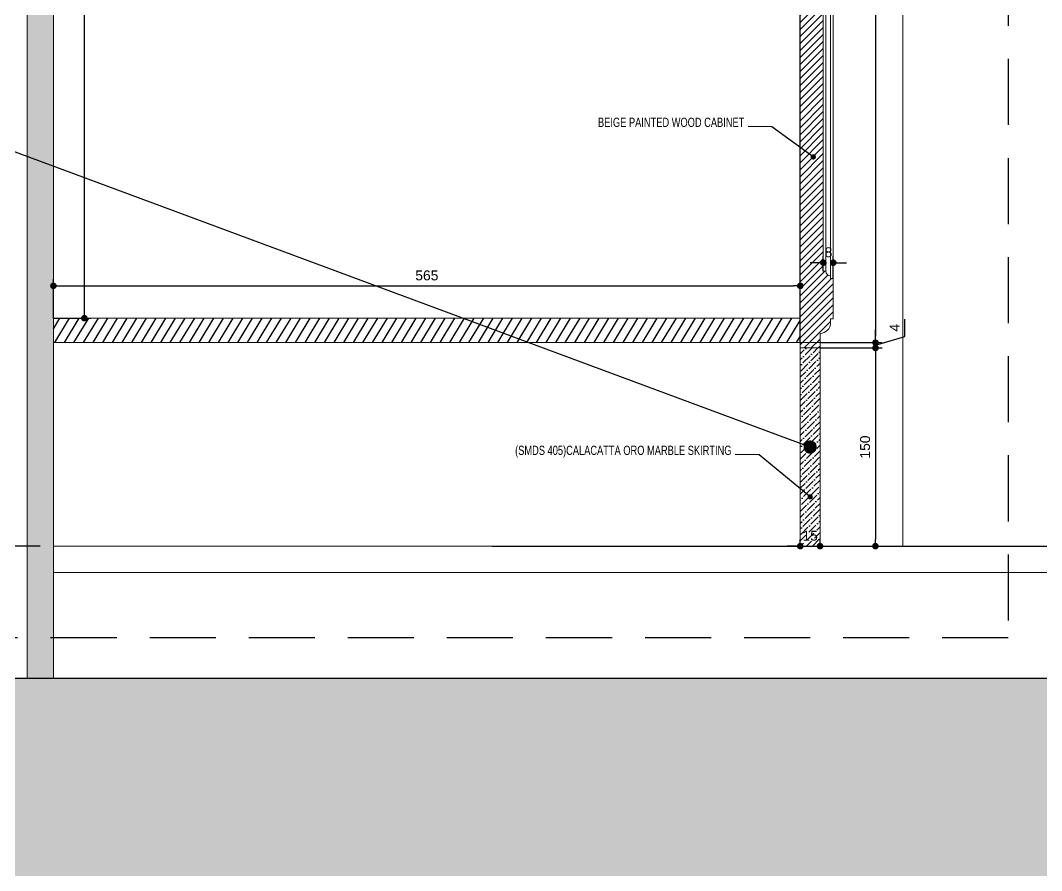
# Model space of a CAD drawing. Header units: inches. Extents: x 258415 to 640093, y 441672 to 945769.
# Drawn here: x 327916 to 328689, y 459478 to 460122 of the extents above; entities that cross this region are included whole.
import ezdxf

# ---------------------------------------------------------------- set-up
doc = ezdxf.new("R2010")
doc.units = ezdxf.units.IN
doc.header["$MEASUREMENT"] = 0
doc.linetypes.add('HIDDEN', pattern=[0.375, 0.25, -0.125])
for name, color, linetype in [('8', 8, 'Continuous'), ('A-DIMESNION-1', 7, 'Continuous'), ('CQ marble hatch', 8, 'Continuous'), ('CQ section wall', 3, 'Continuous'), ('CQ Section walls', 3, 'Continuous'), ('CQ SPOT DETAIL DIMENSION', 9, 'Continuous'), ('CQ spot detail elevation', 1, 'Continuous'), ('CQ SPOT DETAILS', 40, 'Continuous'), ('CQ text label', 3, 'Continuous'), ('CQ Wall hatch_CHB', 8, 'Continuous'), ('CQ_callout', 34, 'Continuous'), ('DIM', 251, 'Continuous'), ('Layer7', 8, 'Continuous'), ('MARBLE 2', 6, 'Continuous')]:
    doc.layers.add(name, color=color, linetype=linetype)
for name, color, linetype, lineweight in [('CQ bathroom accessories', 8, 'Continuous', 0), ('CQ Marble', 6, 'Continuous', 0), ('CQ wooh hatch', 8, 'HIDDEN', 18)]:
    doc.layers.add(name, color=color, linetype=linetype, lineweight=lineweight)
doc.styles.add('DIM 50', font='romans.shx', dxfattribs={"width": 0.75, "height": 100})
doc.styles.get("Standard").update_dxf_attribs({"font": 'arial.ttf'})
doc.dimstyles.new('chester 5', dxfattribs={"dimscale": 0.05, "dimtxt": 150, "dimasz": 100, "dimexe": 100, "dimexo": 0, "dimgap": 80, "dimtad": 1, "dimdec": 0, "dimzin": 0, "dimdsep": 46, "dimtxsty": 'Standard', "dimblk": 'DOT', "dimcen": 100, "dimclrd": 1, "dimclre": 1, "dimclrt": 3, "dimadec": 0, "dimazin": 0, "dimtfac": 1, "dimtdec": 0, "dimtofl": 0, "dimtmove": 0, "dimatfit": 3, "dimfxl": 1, "dimtolj": 1, "dimtzin": 0, "dimlwd": -1, "dimarcsym": 0})
doc.dimstyles.new('CQ Anno', dxfattribs={"dimscale": 40, "dimtxt": 2.2, "dimasz": 0.75, "dimexe": 1, "dimexo": 0.5, "dimgap": 0.5, "dimtad": 1, "dimrnd": 1, "dimdsep": 46, "dimtxsty": 'Standard', "dimblk": 'x-04-bw-gf-dim-50$0$DIM12', "dimcen": 0.0025, "dimdle": 0.5, "dimclrd": 8, "dimclre": 8, "dimclrt": 2, "dimazin": 2, "dimtfac": 1, "dimtix": 1, "dimtmove": 1, "dimatfit": 0, "dimfxl": 50, "dimtolj": 1, "dimtzin": 0, "dimlwd": -1, "dimarcsym": 1})
doc.dimstyles.get("Standard").update_dxf_attribs({"dimtxt": 0.18, "dimasz": 0.18, "dimexe": 0.18, "dimexo": 0.0625, "dimgap": 0.09, "dimtad": 0, "dimtih": 1, "dimtoh": 1, "dimdec": 4, "dimzin": 0, "dimdsep": 46, "dimtxsty": 'Standard', "dimcen": 0.09, "dimadec": 0, "dimazin": 0, "dimtfac": 1, "dimtdec": 4, "dimtofl": 0, "dimtmove": 0, "dimatfit": 3, "dimfxl": 1, "dimtolj": 1, "dimtzin": 0, "dimarcsym": 0})

# ---------------------------------------------------------------- blocks, each defined once
blk = doc.blocks.new('section c and d ff12')
at = {"layer": 'CQ Wall hatch_CHB', "ltscale": 300, "extrusion": (1.65644e-08, -2.02966e-09, 1)}
h = blk.add_hatch(dxfattribs=at)
h.set_pattern_fill('AR-CONC', color=256, scale=10, angle=-13.97142, style=0)
h.set_pattern_definition([(36.028577, (7745.6, -14615.695), (68.0890203, -23.40695), [7.5, -82.5]), (341.028577, (7745.6, -14615.695), (4.696116, 76.343932), [6, -66]), (86.480021, (7751.27, -14617.646), (72.7851354, 52.936981), [6.374019, -70.114211]), (32.212777, (7750.43, -14596.29), (99.570572, -41.829513), [11.25, -123.75]), (82.664212, (7758.72, -14599.77), (114.220033, 71.96377), [9.561034, -105.171376]), (337.21274, (7750.43, -14596.29), (114.220033, 71.96377), [9, -99]), (7.028577, (7758.923, -14603.554), (48.2040844, -53.482392), [7.5, -82.5]), (312.028577, (7758.92, -14603.55), (41.119588, 64.495185), [6, -66]), (57.480021, (7762.94, -14608.01), (89.323671, 11.012793), [6.374019, -70.114211]), (23.5285767, (7745.598, -14615.695), (9.2173322, 32.010976), [0, -65.2, 0, -67, 0, -66.25]), (353.528577, (7745.598, -14615.695), (35.0512903, 31.9228578), [0, -38.2, 0, -63.7, 0, -25.25]), (313.5285767, (7723.957, -14610.311), (51.2584374, -15.0772595), [0, -25, 0, -78, 0, -103.5]), (303.528577, (7714.253, -14607.897), (59.0102484, -4.3659754), [0, -32.5, 0, -51.8, 0, -73.5])])
h.paths.add_polyline_path([(327558.05, 463573.85), (327558.05, 463323.85), (332240.08, 463323.85), (332240.08, 463573.85)])
h.paths.add_polyline_path([(327558.05, 459623.85), (327558.05, 459373.85), (332240.08, 459373.85), (332240.08, 459623.85)])
at = {"layer": 'CQ Marble', "lineweight": 0, "ltscale": 0.03, "elevation": 0}
blk.add_lwpolyline([(327941.18, 463323.85), (327921.18, 463323.85), (327921.18, 459623.85), (327941.18, 459623.85)], close=True, dxfattribs=at)
at = {"layer": 'CQ Marble', "lineweight": 0, "ltscale": 0.03, "extrusion": (1.65644e-08, -2.02966e-09, 1), "elevation": 0}
for points in [[(331681.05, 459723.85), (327941.18, 459723.85)], [(331681.05, 459703.85), (327941.18, 459703.85)]]:
    blk.add_lwpolyline(points, dxfattribs=at)
at = {"layer": 'CQ Section walls', "extrusion": (1.65644e-08, -2.02966e-09, 1), "elevation": 0}
blk.add_lwpolyline([(327558.05, 459623.85), (332240.08, 459623.85)], dxfattribs=at)
blk = doc.blocks.new('x-04-bw-gf-dim-50$0$DIM12')
blk.add_line((0, -1), (0, 1))
at = {"color": 8}
blk.add_line((-1, 0), (1, 0), dxfattribs=at)
blk.add_circle((0, 0), 0.5)
blk = doc.blocks.new('*D411')
at = {"layer": 'A-DIMESNION-1', "color": 8, "lineweight": -2, "ltscale": 0.05, "transparency": 16777216}
for p, q in [((328055.09, 463323.83), (325759.54, 463323.83)), ((327748.59, 459723.85), (325759.54, 459723.85))]:
    blk.add_line(p, q, dxfattribs=at)
at = {"layer": 'A-DIMESNION-1', "color": 8, "ltscale": 0.05, "transparency": 16777216}
blk.add_line((325799.54, 463303.83), (325799.54, 459743.85), dxfattribs=at)
at = {"layer": 'Defpoints', "color": 0, "linetype": 'Continuous', "ltscale": 0.05, "transparency": 16777216}
for p in [(328075.09, 463323.83, 0), (325799.54, 459723.85), (327768.59, 459723.85, 0)]:
    blk.add_point(p, dxfattribs=at)
at = {"layer": 'A-DIMESNION-1', "color": 8, "linetype": 'Continuous', "ltscale": 0.05, "transparency": 16777216, "xscale": 20, "yscale": 20, "zscale": 20}
for p, rotation in [((325799.54, 463323.83), 90), ((325799.54, 459723.85), 270)]:
    blk.add_blockref('x-04-bw-gf-dim-50$0$DIM12', p, dxfattribs=dict(at, rotation=rotation))
at = {"layer": 'A-DIMESNION-1', "color": 2, "linetype": 'Continuous', "ltscale": 0.05, "transparency": 16777216, "insert": (325771.06, 461523.84), "char_height": 44, "attachment_point": 5, "rotation": 90}
blk.add_mtext('\\A1;3600', dxfattribs=at)
blk = doc.blocks.new('*D412')
at = {"layer": 'A-DIMESNION-1', "color": 8, "lineweight": -2, "ltscale": 0.05, "transparency": 16777216}
for p, q in [((328155.09, 462723.85), (325999.8, 462723.85)), ((327748.59, 459723.85), (325999.8, 459723.85))]:
    blk.add_line(p, q, dxfattribs=at)
at = {"layer": 'A-DIMESNION-1', "color": 8, "ltscale": 0.05, "transparency": 16777216}
blk.add_line((326039.8, 462703.85), (326039.8, 459743.85), dxfattribs=at)
at = {"layer": 'Defpoints', "color": 0, "linetype": 'Continuous', "ltscale": 0.05, "transparency": 16777216}
for p in [(328175.09, 462723.85, 0), (326039.8, 459723.85), (327768.59, 459723.85, 0)]:
    blk.add_point(p, dxfattribs=at)
at = {"layer": 'A-DIMESNION-1', "color": 8, "linetype": 'Continuous', "ltscale": 0.05, "transparency": 16777216, "xscale": 20, "yscale": 20, "zscale": 20}
for p, rotation in [((326039.8, 462723.85), 90), ((326039.8, 459723.85), 270)]:
    blk.add_blockref('x-04-bw-gf-dim-50$0$DIM12', p, dxfattribs=dict(at, rotation=rotation))
at = {"layer": 'A-DIMESNION-1', "color": 2, "linetype": 'Continuous', "ltscale": 0.05, "transparency": 16777216, "insert": (326011.32, 461223.85), "char_height": 44, "attachment_point": 5, "rotation": 90}
blk.add_mtext('\\A1;3000', dxfattribs=at)
blk = doc.blocks.new('*D410')
at = {"layer": 'Defpoints', "color": 0, "transparency": 16777216}
for p in [(328266.06, 460973.85, 0), (328263.3, 459723.85, 0), (328876.87, 459723.85)]:
    blk.add_point(p, dxfattribs=at)
at = {"layer": 'DIM', "color": 8, "lineweight": -2, "transparency": 16777216}
for p, q in [((328276.06, 460973.85), (328896.87, 460973.85)), ((328273.3, 459723.85), (328896.87, 459723.85))]:
    blk.add_line(p, q, dxfattribs=at)
at = {"layer": 'DIM', "color": 8, "transparency": 16777216}
blk.add_line((328876.87, 460958.85), (328876.87, 459738.85), dxfattribs=at)
at = {"layer": 'DIM', "color": 8, "transparency": 16777216, "xscale": 15, "yscale": 15, "zscale": 15}
for p, rotation in [((328876.87, 460973.85), 90), ((328876.87, 459723.85), 270)]:
    blk.add_blockref('x-04-bw-gf-dim-50$0$DIM12', p, dxfattribs=dict(at, rotation=rotation))
at = {"layer": 'DIM', "color": 2, "transparency": 16777216, "insert": (328844.41, 460348.85), "char_height": 44, "attachment_point": 5, "rotation": 90}
blk.add_mtext('\\A1;1250', dxfattribs=at)
blk = doc.blocks.new('A$C274a4323')
at = {"layer": 'Layer7'}
h = blk.add_hatch(dxfattribs=at)
h.set_pattern_fill('ANSI31', color=256, scale=50, style=0)
h.set_pattern_definition([(58.971423, (-38744.767, -49089.816), (-5.35568947, 3.22165956), [])])
h.paths.add_polyline_path([(565.41, 22.52), (0, 22.52), (0, 4), (565.41, 4)])
at = {"layer": '8', "color": 6, "lineweight": 0, "ltscale": 5, "elevation": 0}
blk.add_lwpolyline([(0, 22.52), (565.41, 22.52), (565.41, 4), (0, 4)], close=True, dxfattribs=at)
at = {"layer": 'MARBLE 2', "lineweight": 0}
for p, q in [((588.41, 54.46, 0), (588.41, 559.53, 0)), ((590.41, 561.53, 0), (590.41, 52.46, 0)), ((584.87, 556, 0), (584.87, 58, 0))]:
    blk.add_line(p, q, dxfattribs=at)
at = {"layer": 'MARBLE 2', "lineweight": 0, "elevation": 0}
for points in [[(565.41, 173.38), (565.41, 606), (580.41, 606), (580.41, 603, -0.414214), (588.41, 595), (588.41, 592), (590.41, 592), (590.41, 561.53), (588.41, 561.53), (588.41, 559.53, 0.414214), (584.87, 556), (582.87, 556), (582.87, 173.38)], [(565.41, 173.38), (565.41, 4), (580.41, 4), (580.41, 11, 0.414214), (588.41, 19), (588.41, 22), (590.41, 22), (590.41, 52.46), (588.41, 52.46), (588.41, 54.46, -0.414214), (584.87, 58), (582.87, 58), (582.87, 173.38)]]:
    blk.add_lwpolyline(points, format="xyb", dxfattribs=at)
blk.add_lwpolyline([(565.41, 4), (580.41, 4), (580.41, 0), (565.41, 0)], close=True, dxfattribs=at)
blk = doc.blocks.new('*D1530')
at = {"layer": 'Defpoints', "color": 0, "transparency": 16777216}
for p in [(327941.17, 460623.85, 0), (327624.61, 459723.85), (327941.17, 459723.85, 0)]:
    blk.add_point(p, dxfattribs=at)
at = {"layer": 'DIM', "color": 8, "lineweight": -2, "transparency": 16777216}
for p, q in [((327931.17, 460623.85), (327604.61, 460623.85)), ((327931.17, 459723.85), (327604.61, 459723.85))]:
    blk.add_line(p, q, dxfattribs=at)
at = {"layer": 'DIM', "color": 8, "transparency": 16777216}
blk.add_line((327624.61, 460608.85), (327624.61, 459738.85), dxfattribs=at)
at = {"layer": 'DIM', "color": 8, "transparency": 16777216, "xscale": 15, "yscale": 15, "zscale": 15}
for p, rotation in [((327624.61, 460623.85), 90), ((327624.61, 459723.85), 270)]:
    blk.add_blockref('x-04-bw-gf-dim-50$0$DIM12', p, dxfattribs=dict(at, rotation=rotation))
at = {"layer": 'DIM', "color": 2, "transparency": 16777216, "insert": (327592.15, 460173.85), "char_height": 44, "attachment_point": 5, "rotation": 90}
blk.add_mtext('\\A1;900', dxfattribs=at)
blk = doc.blocks.new('_Dot')
at = {"color": 0, "linetype": 'ByBlock', "lineweight": -2}
blk.add_line((-0.5, 0), (-1, 0), dxfattribs=at)
at = {"color": 0, "linetype": 'ByBlock', "const_width": 0.5}
blk.add_lwpolyline([(-0.25, 0, 1), (0.25, 0, 1)], format="xyb", close=True, dxfattribs=at)
blk = doc.blocks.new('*D1554')
at = {"layer": 'CQ SPOT DETAILS', "color": 1, "lineweight": -2, "transparency": 16777216}
for p, q in [((328521.58, 460479.85), (328568.53, 460479.85)), ((328521.58, 459877.85), (328568.53, 459877.85))]:
    blk.add_line(p, q, dxfattribs=at)
at = {"layer": 'CQ SPOT DETAILS', "color": 1, "transparency": 16777216}
blk.add_line((328563.53, 460474.85), (328563.53, 459882.85), dxfattribs=at)
at = {"layer": 'Defpoints', "color": 0, "transparency": 16777216}
for p in [(328521.58, 460479.85, 0), (328521.58, 459877.85, 0), (328563.53, 459877.85)]:
    blk.add_point(p, dxfattribs=at)
at = {"layer": 'CQ SPOT DETAILS', "color": 1, "transparency": 16777216, "xscale": 5, "yscale": 5, "zscale": 5}
for p, rotation in [((328563.53, 460479.85), 90), ((328563.53, 459877.85), 270)]:
    blk.add_blockref('_Dot', p, dxfattribs=dict(at, rotation=rotation))
at = {"layer": 'CQ SPOT DETAILS', "color": 3, "transparency": 16777216, "insert": (328555.7, 460178.85), "char_height": 7.5, "attachment_point": 5, "rotation": 90}
blk.add_mtext('\\A1;602', dxfattribs=at)
blk = doc.blocks.new('*D1555')
at = {"layer": 'CQ SPOT DETAILS', "color": 1, "transparency": 16777216}
for p, q in [((328585.78, 459882.53), (328585.78, 459895.72)), ((328563.53, 459882.85), (328563.53, 459887.85)), ((328563.53, 459875.85), (328585.78, 459882.53)), ((328563.53, 459877.85), (328563.53, 459873.85)), ((328563.53, 459868.85), (328563.53, 459863.85))]:
    blk.add_line(p, q, dxfattribs=at)
at = {"layer": 'CQ SPOT DETAILS', "color": 1, "lineweight": -2, "transparency": 16777216}
for p, q in [((328521.58, 459877.85), (328568.53, 459877.85)), ((328521.58, 459873.85), (328568.53, 459873.85))]:
    blk.add_line(p, q, dxfattribs=at)
at = {"layer": 'Defpoints', "color": 0, "transparency": 16777216}
for p in [(328521.58, 459877.85, 0), (328521.58, 459873.85, 0), (328563.53, 459873.85)]:
    blk.add_point(p, dxfattribs=at)
at = {"layer": 'CQ SPOT DETAILS', "color": 1, "transparency": 16777216, "xscale": 5, "yscale": 5, "zscale": 5}
for p, rotation in [((328563.53, 459877.85), 270), ((328563.53, 459873.85), 90)]:
    blk.add_blockref('_Dot', p, dxfattribs=dict(at, rotation=rotation))
at = {"layer": 'CQ SPOT DETAILS', "color": 3, "transparency": 16777216, "insert": (328578.03, 459889.12), "char_height": 7.5, "attachment_point": 5, "rotation": 90}
blk.add_mtext('\\A1;4', dxfattribs=at)
blk = doc.blocks.new('*D1556')
at = {"layer": 'CQ SPOT DETAILS', "color": 1, "lineweight": -2, "transparency": 16777216}
for p, q in [((328521.58, 459873.85), (328568.53, 459873.85)), ((328521.58, 459723.85), (328568.53, 459723.85))]:
    blk.add_line(p, q, dxfattribs=at)
at = {"layer": 'CQ SPOT DETAILS', "color": 1, "transparency": 16777216}
blk.add_line((328563.53, 459868.85), (328563.53, 459728.85), dxfattribs=at)
at = {"layer": 'Defpoints', "color": 0, "transparency": 16777216}
for p in [(328521.58, 459873.85, 0), (328521.58, 459723.85, 0), (328563.53, 459723.85)]:
    blk.add_point(p, dxfattribs=at)
at = {"layer": 'CQ SPOT DETAILS', "color": 1, "transparency": 16777216, "xscale": 5, "yscale": 5, "zscale": 5}
for p, rotation in [((328563.53, 459873.85), 90), ((328563.53, 459723.85), 270)]:
    blk.add_blockref('_Dot', p, dxfattribs=dict(at, rotation=rotation))
at = {"layer": 'CQ SPOT DETAILS', "color": 3, "transparency": 16777216, "insert": (328555.7, 459798.85), "char_height": 7.5, "attachment_point": 5, "rotation": 90}
blk.add_mtext('\\A1;150', dxfattribs=at)
blk = doc.blocks.new('*D1557')
at = {"layer": 'CQ SPOT DETAILS', "color": 1, "lineweight": -2, "transparency": 16777216}
for p, q in [((327941.18, 459896.38), (327941.18, 459925.86)), ((328506.58, 459896.38), (328506.58, 459925.86))]:
    blk.add_line(p, q, dxfattribs=at)
at = {"layer": 'CQ SPOT DETAILS', "color": 1, "transparency": 16777216}
blk.add_line((327946.18, 459920.86), (328501.58, 459920.86), dxfattribs=at)
at = {"layer": 'Defpoints', "color": 0, "transparency": 16777216}
for p in [(328506.58, 459920.86), (327941.18, 459896.38, 0), (328506.58, 459896.38, 0)]:
    blk.add_point(p, dxfattribs=at)
at = {"layer": 'CQ SPOT DETAILS', "color": 1, "transparency": 16777216, "xscale": 5, "yscale": 5, "zscale": 5, "rotation": 180}
blk.add_blockref('_Dot', (327941.18, 459920.86), dxfattribs=at)
at = {"layer": 'CQ SPOT DETAILS', "color": 1, "transparency": 16777216, "xscale": 5, "yscale": 5, "zscale": 5}
blk.add_blockref('_Dot', (328506.58, 459920.86), dxfattribs=at)
at = {"layer": 'CQ SPOT DETAILS', "color": 3, "transparency": 16777216, "insert": (328223.88, 459928.69), "char_height": 7.5, "attachment_point": 5}
blk.add_mtext('\\A1;565', dxfattribs=at)
blk = doc.blocks.new('*D1562')
at = {"layer": 'CQ SPOT DETAILS', "color": 1, "lineweight": -2, "transparency": 16777216}
for p, q in [((327941.18, 460603.85), (327969.57, 460603.85)), ((327941.18, 459896.38), (327969.57, 459896.38))]:
    blk.add_line(p, q, dxfattribs=at)
at = {"layer": 'CQ SPOT DETAILS', "color": 1, "transparency": 16777216}
blk.add_line((327964.57, 459901.38), (327964.57, 460598.85), dxfattribs=at)
at = {"layer": 'Defpoints', "color": 0, "transparency": 16777216}
for p in [(327941.18, 460603.85, 0), (327964.57, 460603.85), (327941.18, 459896.38)]:
    blk.add_point(p, dxfattribs=at)
at = {"layer": 'CQ SPOT DETAILS', "color": 1, "transparency": 16777216, "xscale": 5, "yscale": 5, "zscale": 5}
for p, rotation in [((327964.57, 460603.85), 90), ((327964.57, 459896.38), 270)]:
    blk.add_blockref('_Dot', p, dxfattribs=dict(at, rotation=rotation))
at = {"layer": 'CQ SPOT DETAILS', "color": 3, "transparency": 16777216, "insert": (327956.74, 460250.12), "char_height": 7.5, "attachment_point": 5, "rotation": 90}
blk.add_mtext('\\A1;707', dxfattribs=at)
blk = doc.blocks.new('*D1563')
at = {"layer": 'CQ SPOT DETAILS', "color": 1, "lineweight": -2, "transparency": 16777216}
for p, q in [((328506.58, 459723.85), (328506.58, 459728.85)), ((328521.58, 459723.85), (328521.58, 459728.85))]:
    blk.add_line(p, q, dxfattribs=at)
at = {"layer": 'CQ SPOT DETAILS', "color": 1, "transparency": 16777216}
for p, q in [((328501.58, 459723.85), (328496.58, 459723.85)), ((328526.58, 459723.85), (328531.58, 459723.85))]:
    blk.add_line(p, q, dxfattribs=at)
at = {"layer": 'Defpoints', "color": 0, "transparency": 16777216}
for p in [(328506.58, 459723.85, 0), (328521.58, 459723.85, 0), (328521.58, 459723.85)]:
    blk.add_point(p, dxfattribs=at)
at = {"layer": 'CQ SPOT DETAILS', "color": 1, "transparency": 16777216, "xscale": 5, "yscale": 5, "zscale": 5}
blk.add_blockref('_Dot', (328506.58, 459723.85), dxfattribs=at)
at = {"layer": 'CQ SPOT DETAILS', "color": 1, "transparency": 16777216, "xscale": 5, "yscale": 5, "zscale": 5, "rotation": 180}
blk.add_blockref('_Dot', (328521.58, 459723.85), dxfattribs=at)
at = {"layer": 'CQ SPOT DETAILS', "color": 3, "transparency": 16777216, "insert": (328514.08, 459731.68), "char_height": 7.5, "attachment_point": 5}
blk.add_mtext('\\A1;15', dxfattribs=at)
blk = doc.blocks.new('*D1564')
at = {"layer": 'CQ SPOT DETAILS', "color": 1, "lineweight": -2, "transparency": 16777216}
for p, q in [((328524.05, 459931.85), (328524.05, 459943.35)), ((328531.58, 459926.32), (328531.58, 459943.35))]:
    blk.add_line(p, q, dxfattribs=at)
at = {"layer": 'CQ SPOT DETAILS', "color": 1, "transparency": 16777216}
for p, q in [((328519.05, 459938.35), (328514.05, 459938.35)), ((328536.58, 459938.35), (328541.58, 459938.35))]:
    blk.add_line(p, q, dxfattribs=at)
at = {"layer": 'Defpoints', "color": 0, "transparency": 16777216}
for p in [(328524.05, 459938.35), (328524.05, 459931.85, 0), (328531.58, 459926.32, 0)]:
    blk.add_point(p, dxfattribs=at)
at = {"layer": 'CQ SPOT DETAILS', "color": 1, "transparency": 16777216, "xscale": 5, "yscale": 5, "zscale": 5}
blk.add_blockref('_Dot', (328524.05, 459938.35), dxfattribs=at)
at = {"layer": 'CQ SPOT DETAILS', "color": 1, "transparency": 16777216, "xscale": 5, "yscale": 5, "zscale": 5, "rotation": 180}
blk.add_blockref('_Dot', (328531.58, 459938.35), dxfattribs=at)
at = {"layer": 'CQ SPOT DETAILS', "color": 3, "transparency": 16777216, "insert": (328527.95, 459946.23), "char_height": 7.5, "attachment_point": 5}
blk.add_mtext('\\A1;8', dxfattribs=at)

msp = doc.modelspace()

# ---------------------------------------------------------------- hatches: boundary and pattern name
at = {"layer": 'CQ marble hatch', "ltscale": 1000}
h = msp.add_hatch(dxfattribs=at)
h.set_pattern_fill('ANSI36', color=256, scale=25, style=0)
h.paths.add_polyline_path([(327936.185, 460848.867), (327941.175, 460843.877), (327941.175, 459623.855), (327921.175, 459623.855), (327921.175, 460848.867)])
h = msp.add_hatch(dxfattribs=at)
h.set_pattern_fill('ANSI36', color=256, scale=25, style=0)
h.paths.add_polyline_path([(328521.581, 459873.854), (328506.581, 459873.854), (328506.581, 459723.855), (328521.581, 459723.855)])
at = {"layer": 'CQ wooh hatch', "linetype": 'ByBlock'}
h = msp.add_hatch(dxfattribs=at)
h.set_pattern_fill('ANSI31', color=256, scale=30)
h.set_pattern_definition([(45, (2e-09, 150), (-2.65165043, 2.65165043), [])])
h.paths.add_polyline_path([(328524.045, 460297.042), (328515.999, 460297.042), (328515.999, 460479.854), (328506.581, 460479.854), (328506.581, 459877.854), (328521.581, 459877.854), (328521.581, 459884.854, 0.4142136), (328529.581, 459892.854), (328529.581, 459895.854), (328531.581, 459895.854), (328531.581, 459926.318), (328529.581, 459926.318), (328529.581, 459928.318, -0.4142136), (328526.045, 459931.854), (328524.045, 459931.854), (328524.045, 460047.236)])
h.paths.add_polyline_path([(328531.581, 460465.854), (328529.581, 460465.854), (328529.581, 460468.854, 0.4142136), (328521.581, 460476.854), (328521.581, 460479.854), (328515.999, 460479.854), (328515.999, 460297.042), (328524.045, 460297.042), (328524.045, 460429.854), (328526.045, 460429.854, -0.4142136), (328529.581, 460433.39), (328529.581, 460435.39), (328531.581, 460435.39)])
h.paths.add_polyline_path([(328521.581, 459877.854), (328506.581, 459877.854), (328506.581, 459873.854), (328521.581, 459873.854)])
h.paths.add_polyline_path([(328531.581, 460512.854), (328529.581, 460512.854), (328529.581, 460514.854, -0.4142136), (328526.045, 460518.39), (328524.045, 460518.39), (328524.045, 460545.318), (328526.045, 460545.318, -0.4142136), (328529.581, 460548.854), (328529.581, 460550.854), (328531.581, 460550.854), (328531.581, 460565.854), (328529.581, 460565.854), (328529.581, 460568.854, 0.4142136), (328521.581, 460576.854), (328521.581, 460583.854), (328515.999, 460583.854), (328515.999, 460483.854), (328521.581, 460483.854), (328521.581, 460486.854, 0.4142136), (328529.581, 460494.854), (328529.581, 460497.854), (328531.581, 460497.854)])
h.paths.add_polyline_path([(328521.581, 460483.854), (328515.999, 460483.854), (328515.999, 460479.854), (328521.581, 460479.854)])
h.paths.add_polyline_path([(328515.999, 460483.854), (328506.581, 460483.854), (328506.581, 460479.854), (328515.999, 460479.854)])
h.paths.add_polyline_path([(328515.999, 460583.854), (328506.581, 460583.854), (328506.581, 460483.854), (328515.999, 460483.854)])

# ---------------------------------------------------------------- linework, layer by layer
at = {"layer": 'CQ bathroom accessories', "lineweight": 0, "elevation": 0}
msp.add_lwpolyline([(328774.253, 459723.855), (328774.253, 459723.855), (328584.253, 459723.855), (328584.253, 460298.855), (328774.253, 460298.855), (328774.253, 459723.855)], dxfattribs=at)
at = {"layer": 'CQ Marble', "color": 6, "elevation": 0}
msp.add_lwpolyline([(327936.185, 460848.867), (327941.175, 460843.877), (327941.175, 459623.855), (327921.175, 459623.855), (327921.175, 460848.867), (327936.185, 460848.867)], dxfattribs=at)
msp.add_lwpolyline([(328506.581, 459873.854), (328521.581, 459873.854), (328521.581, 459723.855), (328506.581, 459723.855)], close=True, dxfattribs=at)
at = {"layer": 'CQ SPOT DETAIL DIMENSION', "color": 8}
msp.add_line((328506.581, 459877.854, 0), (328506.581, 460479.854, -0.003), dxfattribs=at)
at = {"layer": 'CQ spot detail elevation', "color": 3, "linetype": 'HIDDEN', "ltscale": 200}
msp.add_lwpolyline([(327474.767, 463617.596), (328664.067, 463617.596), (328664.067, 459654.434), (327474.767, 459654.434)], close=True, dxfattribs=at)

# ---------------------------------------------------------------- block references
at = {"layer": 'CQ section wall'}
msp.add_blockref('section c and d ff12', (0, 0), dxfattribs=at)
at = {"layer": 'CQ wooh hatch', "linetype": 'ByBlock'}
msp.add_blockref('A$C274a4323', (327941.175, 459873.855, 0), dxfattribs=at)

# ---------------------------------------------------------------- texts
at = {"layer": 'CQ text label', "ltscale": 500, "char_height": 7, "width": 1400.54419, "attachment_point": 1, "style": 'DIM 50'}
for s, insert in [('\\pxqr;{\\fCityBlueprint|b0|i0|c2|p2;BEIGE PAINTED WOOD CABINET}', (327063.709, 460048.105, -0.003)), ('\\pxqr;{\\fCityBlueprint|b0|i0|c2|p2;(SMDS 405)CALACATTA ORO MARBLE SKIRTING}', (327054.004, 459799.868, -0.003))]:
    msp.add_mtext(s, dxfattribs=dict(at, insert=insert))

# ---------------------------------------------------------------- dimensions: what is measured, and where the dimension line sits
at = {"layer": 'A-DIMESNION-1', "color": 64, "linetype": 'Continuous', "ltscale": 0.05}
for base, p1, picture, middle in [((325799.54, 459723.855, 0), (328075.094, 463323.832, 0), '*D411', (325771.059, 461523.844, 0)), ((326039.797, 459723.855, 0), (328175.092, 462723.855, 0), '*D412', (326011.317, 461223.855, 0))]:
    dim = msp.add_linear_dim(base=base, p1=p1, p2=(327768.59, 459723.855, -0.001), angle=90, dimstyle='CQ Anno', override={"dimscale": 0, "dimasz": 1, "dimexe": 2, "dimexo": 1, "dimgap": 0.3, "dimcen": 0.005}, dxfattribs=at)
    dim.commit()
    dim.dimension.update_dxf_attribs({"geometry": picture, "text_midpoint": middle})
at = {"layer": 'CQ SPOT DETAILS', "color": 8}
dim = msp.add_linear_dim(base=(327964.573, 460603.854), p1=(327941.175, 459896.378), p2=(327941.175, 460603.854, -0.003), angle=90, dimstyle='chester 5', dxfattribs=at)
dim.commit()
dim.dimension.update_dxf_attribs({"geometry": '*D1562', "text_midpoint": (327956.744, 460250.116)})
for base, p1, p2, picture, middle in [((328563.525, 459877.854), (328521.581, 460479.854, -0.003), (328521.581, 459877.854, 0), '*D1554', (328555.696, 460178.854)), ((328563.525, 459873.854), (328521.581, 459877.854, 0), (328521.581, 459873.854, 0), '*D1555', (328578.025, 459886.529)), ((328563.525, 459723.855), (328521.581, 459873.854, 0), (328521.581, 459723.855, 0), '*D1556', (328555.696, 459798.854))]:
    dim = msp.add_linear_dim(base=base, p1=p1, p2=p2, angle=90, dimstyle='chester 5', override={"dimtmove": 1}, dxfattribs=at)
    dim.commit()
    dim.dimension.update_dxf_attribs({"geometry": picture, "text_midpoint": middle})
dim = msp.add_linear_dim(base=(328524.045, 459938.355), p1=(328531.581, 459926.318, 0), p2=(328524.045, 459931.854, 0), dimstyle='chester 5', override={"dimtmove": 1}, dxfattribs=at)
dim.commit()
dim.dimension.update_dxf_attribs({"geometry": '*D1564', "text_midpoint": (328527.947, 459938.405), "dimtype": 160})
dim = msp.add_linear_dim(base=(328506.581, 459920.858), p1=(327941.175, 459896.378, 0), p2=(328506.581, 459896.378, 0), dimstyle='chester 5', dxfattribs=at)
dim.commit()
dim.dimension.update_dxf_attribs({"geometry": '*D1557', "text_midpoint": (328223.878, 459928.688)})
dim = msp.add_linear_dim(base=(328521.581, 459723.855), p1=(328506.581, 459723.855, 0), p2=(328521.581, 459723.855, 0), dimstyle='chester 5', dxfattribs=at)
dim.commit()
dim.dimension.update_dxf_attribs({"geometry": '*D1563', "text_midpoint": (328514.081, 459723.855), "dimtype": 160})
at = {"layer": 'DIM', "color": 8}
for base, p1, p2, picture, middle in [((328876.87, 459723.855, 0), (328266.062, 460973.855), (328263.298, 459723.855), '*D410', (328844.405, 460348.855, 0)), ((327624.611, 459723.855), (327941.174, 460623.854, -0.003), (327941.174, 459723.855, 0), '*D1530', (327592.146, 460173.854))]:
    dim = msp.add_linear_dim(base=base, p1=p1, p2=p2, angle=90, dimstyle='CQ Anno', override={"dimscale": 20}, dxfattribs=at)
    dim.commit()
    dim.dimension.update_dxf_attribs({"geometry": picture, "text_midpoint": middle})

# ---------------------------------------------------------------- leaders
at = {"layer": 'CQ SPOT DETAILS', "color": 1}
for points in [[(328516.469, 460018.388, -0.003), (328485.092, 460041.256, -0.003), (328467.037, 460041.479, -0.003)], [(328514.085, 459761.156, -0.003), (328475.387, 459793.019, -0.003), (328457.332, 459793.241, -0.003)]]:
    msp.add_leader(points, dimstyle='Standard', override={"dimasz": 4, "dimldrblk": 'Dot', "dimfxl": 0.1, "dimarcsym": 2}, dxfattribs=at)
at = {"layer": 'CQ_callout'}
msp.add_leader([(328514.082, 459798.856), (327676.003, 460109.763), (327284.122, 460109.763)], dimstyle='Standard', override={"dimasz": 10, "dimldrblk": 'Dot', "dimfxl": 0.1, "dimarcsym": 2}, dxfattribs=at)

doc.saveas('drawing.dxf')
